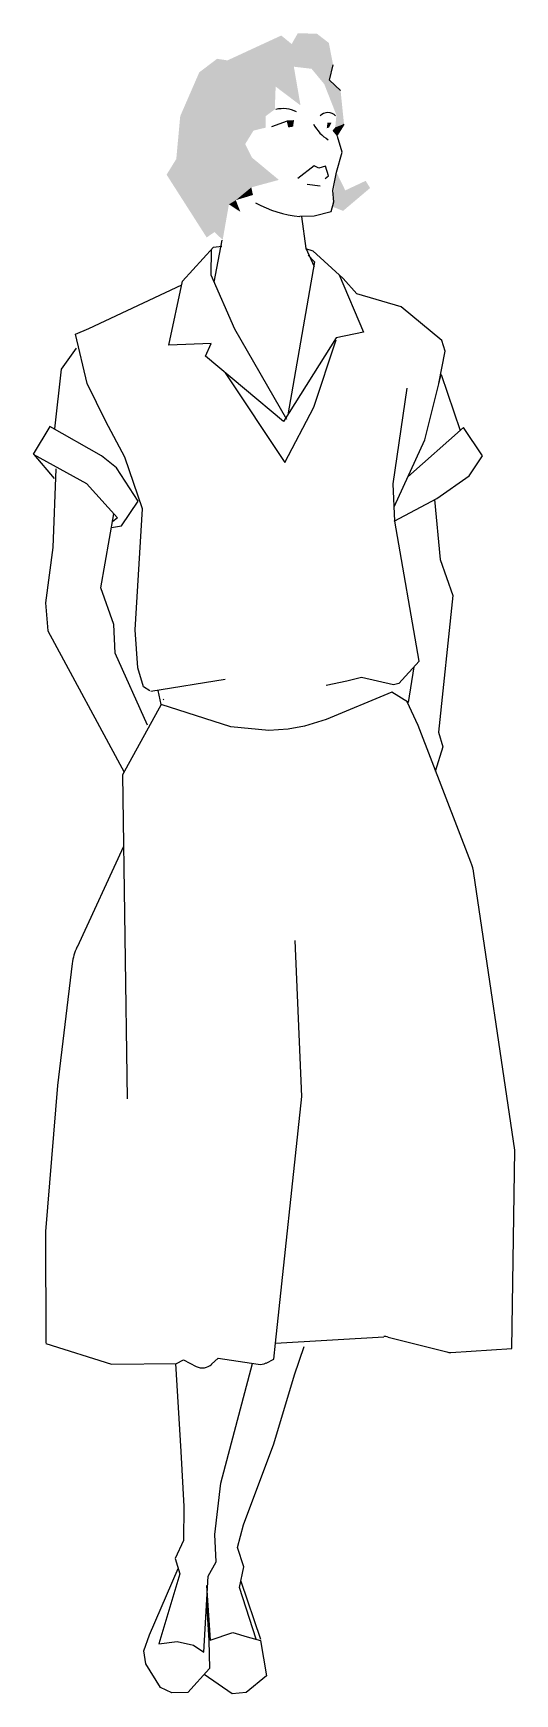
# Model space of a CAD drawing. Extents: x 336.8 to 341.5, y 157.6 to 173.6.
import ezdxf

# ---------------------------------------------------------------- set-up
doc = ezdxf.new("R2010")
doc.units = 0
doc.header["$LTSCALE"] = 12
doc.header["$MEASUREMENT"] = 0
doc.layers.get('0').update_dxf_attribs({"linetype": 'CONTINUOUS'})

msp = doc.modelspace()

# ---------------------------------------------------------------- linework, layer by layer
for p, q in [((339.685, 173.142), (339.721, 173.288)), ((339.793, 173.041), (339.685, 173.142)), ((339.133, 172.694), (339.282, 172.749)), ((339.282, 172.749), (339.345, 172.749)), ((339.757, 172.605), (339.826, 172.719)), ((339.808, 172.45), (339.764, 172.598)), ((339.753, 172.256), (339.808, 172.45)), ((339.54, 172.317), (339.383, 172.196)), ((339.584, 172.294), (339.54, 172.317)), ((339.647, 172.313), (339.584, 172.294)), ((339.678, 172.22), (339.647, 172.313)), ((339.72, 172.079), (339.753, 172.256)), ((339.471, 172.142), (339.596, 172.126)), ((339.645, 172.197), (339.678, 172.22)), ((339.728, 171.971), (339.72, 172.079)), ((339.704, 171.878), (339.728, 171.971)), ((339.403, 171.832), (339.539, 171.835)), ((339.462, 171.522), (339.422, 171.83)), ((339.539, 171.835), (339.704, 171.878)), ((338.579, 171.199), (338.655, 171.602)), ((338.275, 171.21), (338.572, 171.534)), ((338.55, 171.265), (338.554, 171.514)), ((338.572, 171.534), (338.653, 171.545)), ((339.457, 171.524), (339.526, 171.499)), ((339.541, 171.347), (339.462, 171.522)), ((339.483, 171.457), (339.541, 171.393)), ((339.526, 171.499), (339.818, 171.233)), ((339.541, 171.393), (339.285, 169.924)), ((337.375, 170.753), (338.267, 171.173)), ((338.144, 170.593), (338.275, 171.21)), ((338.776, 170.748), (338.55, 171.265)), ((339.778, 171.269), (340.013, 170.717)), ((339.948, 171.087), (339.818, 171.233)), ((340.375, 170.961), (339.948, 171.087)), ((340.765, 170.637), (340.375, 170.961)), ((337.246, 170.698), (337.375, 170.753)), ((337.358, 170.226), (337.246, 170.698)), ((339.277, 169.878), (338.776, 170.748)), ((339.751, 170.665), (339.244, 169.859)), ((339.535, 169.996), (339.751, 170.645)), ((340.013, 170.717), (339.751, 170.665)), ((337.252, 170.565), (337.109, 170.363)), ((338.55, 170.61), (338.144, 170.593)), ((338.494, 170.487), (338.55, 170.61)), ((339.244, 169.859), (338.494, 170.487)), ((340.738, 170.224), (340.797, 170.536)), ((340.797, 170.536), (340.765, 170.637)), ((337.109, 170.363), (337.044, 169.789)), ((338.684, 170.328), (339.257, 169.467)), ((337.538, 169.861), (337.358, 170.226)), ((340.297, 169.261), (340.434, 170.179)), ((340.603, 169.682), (340.76, 170.312)), ((340.76, 170.312), (340.942, 169.774)), ((337.72, 169.517), (337.538, 169.861)), ((339.257, 169.467), (339.535, 169.996)), ((337, 169.812), (336.839, 169.544)), ((337.496, 169.529), (337, 169.812)), ((340.973, 169.802), (340.44, 169.329)), ((341.158, 169.529), (340.973, 169.802)), ((336.839, 169.544), (337.35, 169.262)), ((336.845, 169.542), (337.042, 169.313)), ((337.64, 169.415), (337.496, 169.529)), ((340.307, 169.04), (340.603, 169.682)), ((341.03, 169.336), (341.158, 169.529)), ((337.055, 169.406), (337.028, 168.648)), ((337.849, 169.093), (337.64, 169.415)), ((337.889, 169.02), (337.72, 169.517)), ((337.35, 169.262), (337.649, 168.935)), ((340.314, 168.902), (340.297, 169.261)), ((340.717, 169.118), (341.03, 169.336)), ((337.687, 168.857), (337.849, 169.093)), ((340.309, 168.9), (340.717, 169.118)), ((340.697, 169.111), (340.75, 168.532)), ((337.489, 168.261), (337.615, 168.972)), ((337.649, 168.935), (337.602, 168.896)), ((337.82, 167.857), (337.889, 169.02)), ((340.549, 167.556), (340.314, 168.902)), ((337.592, 168.841), (337.687, 168.857)), ((337.028, 168.648), (336.957, 168.117)), ((340.75, 168.532), (340.871, 168.188)), ((337.615, 167.908), (337.489, 168.261)), ((336.957, 168.117), (336.981, 167.846)), ((340.871, 168.188), (340.735, 166.874)), ((336.981, 167.846), (337.712, 166.49)), ((337.628, 167.631), (337.615, 167.908)), ((337.843, 167.493), (337.82, 167.857)), ((337.936, 166.942), (337.628, 167.631)), ((337.898, 167.31), (337.843, 167.493)), ((340.549, 167.556), (340.352, 167.34)), ((340.447, 167.157), (340.5, 167.502)), ((337.961, 167.27), (337.898, 167.31)), ((338.685, 167.378), (337.97, 167.264)), ((339.852, 167.365), (339.656, 167.322)), ((339.995, 167.399), (339.852, 167.365)), ((340.303, 167.328), (339.995, 167.399)), ((340.352, 167.34), (340.303, 167.328)), ((338.068, 167.139), (337.698, 166.464)), ((338.068, 167.139), (338.039, 167.274)), ((338.738, 166.926), (338.068, 167.139)), ((338.093, 167.184), (338.087, 167.189)), ((340.284, 167.258), (339.653, 166.996)), ((340.447, 167.157), (340.284, 167.258)), ((340.539, 166.936), (340.433, 167.165)), ((339.653, 166.996), (339.446, 166.93)), ((339.105, 166.889), (338.738, 166.926)), ((339.288, 166.902), (339.105, 166.889)), ((339.446, 166.93), (339.288, 166.902)), ((341.045, 165.624), (340.539, 166.936)), ((340.735, 166.874), (340.776, 166.733)), ((340.776, 166.733), (340.702, 166.495)), ((337.698, 166.464), (337.743, 163.347)), ((337.708, 165.775), (337.26, 164.807)), ((341.467, 162.854), (341.074, 165.513)), ((339.422, 163.372), (339.355, 164.871)), ((337.215, 164.65), (337.073, 163.477)), ((337.073, 163.477), (336.958, 162.074)), ((339.168, 161), (339.422, 163.372)), ((341.438, 160.947), (341.467, 162.854)), ((336.958, 162.074), (336.959, 161)), ((336.959, 160.995), (337.593, 160.797)), ((339.152, 160.846), (339.168, 161)), ((339.168, 161), (340.209, 161.062)), ((339.351, 160.694), (339.443, 160.969)), ((340.249, 161.058), (340.813, 160.915)), ((340.853, 160.911), (341.438, 160.947)), ((337.593, 160.797), (338.217, 160.805)), ((338.207, 160.805), (338.258, 159.957)), ((338.217, 160.805), (338.283, 160.838)), ((338.283, 160.838), (338.406, 160.776)), ((338.554, 160.798), (338.617, 160.857)), ((338.617, 160.857), (339, 160.798)), ((338.641, 159.653), (338.948, 160.804)), ((339.077, 160.809), (339.152, 160.846)), ((339.152, 160.031), (339.351, 160.694)), ((338.258, 159.957), (338.288, 159.43)), ((338.861, 159.254), (339.152, 160.031)), ((338.583, 159.162), (338.641, 159.653)), ((338.288, 159.43), (338.283, 159.102)), ((338.598, 158.898), (338.583, 159.162)), ((338.803, 159.034), (338.861, 159.254)), ((338.283, 159.102), (338.202, 158.931)), ((338.862, 158.851), (338.803, 159.034)), ((337.958, 158.196), (338.232, 158.834)), ((338.202, 158.931), (338.247, 158.783)), ((338.519, 158.759), (338.598, 158.898)), ((338.822, 158.651), (338.862, 158.851)), ((338.247, 158.783), (338.045, 158.109)), ((338.478, 158.029), (338.519, 158.759)), ((338.505, 158.67), (338.54, 158.146)), ((338.835, 158.713), (339.023, 158.153)), ((338.981, 158.153), (338.822, 158.651)), ((338.503, 158.501), (338.527, 158.144)), ((337.903, 158.043), (337.958, 158.196)), ((338.54, 158.146), (338.756, 158.217)), ((338.756, 158.217), (338.894, 158.177)), ((337.92, 157.917), (337.903, 158.043)), ((338.045, 158.109), (338.222, 158.133)), ((338.222, 158.133), (338.381, 158.098)), ((338.381, 158.098), (338.478, 158.029)), ((338.527, 158.144), (338.532, 157.871)), ((338.894, 158.177), (339.025, 158.141)), ((339.025, 158.141), (339.081, 157.802)), ((338.062, 157.69), (337.92, 157.917)), ((338.532, 157.871), (338.326, 157.642)), ((338.75, 157.629), (338.482, 157.815)), ((339.081, 157.802), (338.887, 157.643)), ((338.17, 157.637), (338.062, 157.69)), ((338.326, 157.642), (338.17, 157.637)), ((338.887, 157.643), (338.75, 157.629))]:
    msp.add_line(p, q)
for centre, radius, start, end in [((339.24, 172.593), 0.274, 62.0174, 104.2971), ((339.87, 172.894), 0.38, 207.7333, 239.1704), ((339.671, 172.73), 0.1, 41.8202, 138.1798), ((339.492, 172.878), 1.051, 240.559, 265.1137), ((340.557, 165.436), 0.523, 8.4038, 21.098), ((337.734, 164.587), 0.523, 155.1559, 173.0932), ((340.217, 160.932), 0.131, 75.7305, 93.412), ((340.845, 161.042), 0.131, 255.7305, 273.5131), ((338.465, 160.893), 0.131, 243.4979, 313.0862), ((339.02, 160.927), 0.131, 261.1819, 296.0956)]:
    msp.add_arc(centre, radius, start, end)
for points in [[(338.706, 173.331), (339.169, 173.079), (339.223, 173.57), (339.408, 172.898)], [(339.223, 173.57), (339.408, 172.898), (339.323, 173.488), (339.344, 173.27)], [(339.323, 173.488), (339.344, 173.27), (339.382, 173.592), (339.514, 173.25)], [(339.382, 173.592), (339.514, 173.25), (339.566, 173.587), (339.636, 173.103)], [(339.566, 173.587), (339.636, 173.103), (339.721, 173.288), (339.685, 173.142)], [(339.566, 173.587), (339.68, 173.499), (339.721, 173.288)], [(338.252, 172.795), (339.072, 172.684), (338.435, 173.216), (339.072, 172.794)], [(338.435, 173.216), (339.072, 172.794), (338.606, 173.346), (339.161, 172.86)], [(338.606, 173.346), (339.161, 172.86), (338.706, 173.331), (339.169, 173.079)], [(339.685, 173.142), (339.793, 173.041), (339.636, 173.103), (339.753, 172.805)], [(339.793, 173.041), (339.826, 172.719), (339.753, 172.805), (339.742, 172.687)], [(338.214, 172.383), (338.956, 172.656), (338.252, 172.795), (339.072, 172.684)], [(339.275, 172.749), (339.345, 172.757), (339.29, 172.686), (339.337, 172.694)], [(339.707, 172.733), (339.667, 172.733), (339.683, 172.686), (339.66, 172.678)], [(339.826, 172.719), (339.742, 172.687), (339.757, 172.605), (339.715, 172.655)], [(338.121, 172.232), (338.876, 172.526), (338.214, 172.383), (338.956, 172.656)], [(338.506, 171.629), (338.72, 171.947), (338.121, 172.232), (338.876, 172.526)], [(338.876, 172.526), (338.72, 171.947), (338.941, 172.397), (338.786, 171.987)], [(338.941, 172.397), (338.786, 171.987), (339.2, 172.182), (338.935, 172.11)], [(339.838, 172.081), (339.817, 171.884), (339.753, 172.256), (339.711, 171.926)], [(338.786, 171.987), (338.951, 172.037), (338.935, 172.11)], [(340.034, 172.173), (340.077, 172.104), (339.838, 172.081), (339.817, 171.884)], [(338.506, 171.629), (338.72, 171.947), (338.581, 171.68)], [(338.581, 171.68), (338.66, 171.606), (338.72, 171.947)], [(338.72, 171.947), (338.83, 171.875), (338.786, 171.987)]]:
    msp.add_solid(points)

doc.saveas('drawing.dxf')
